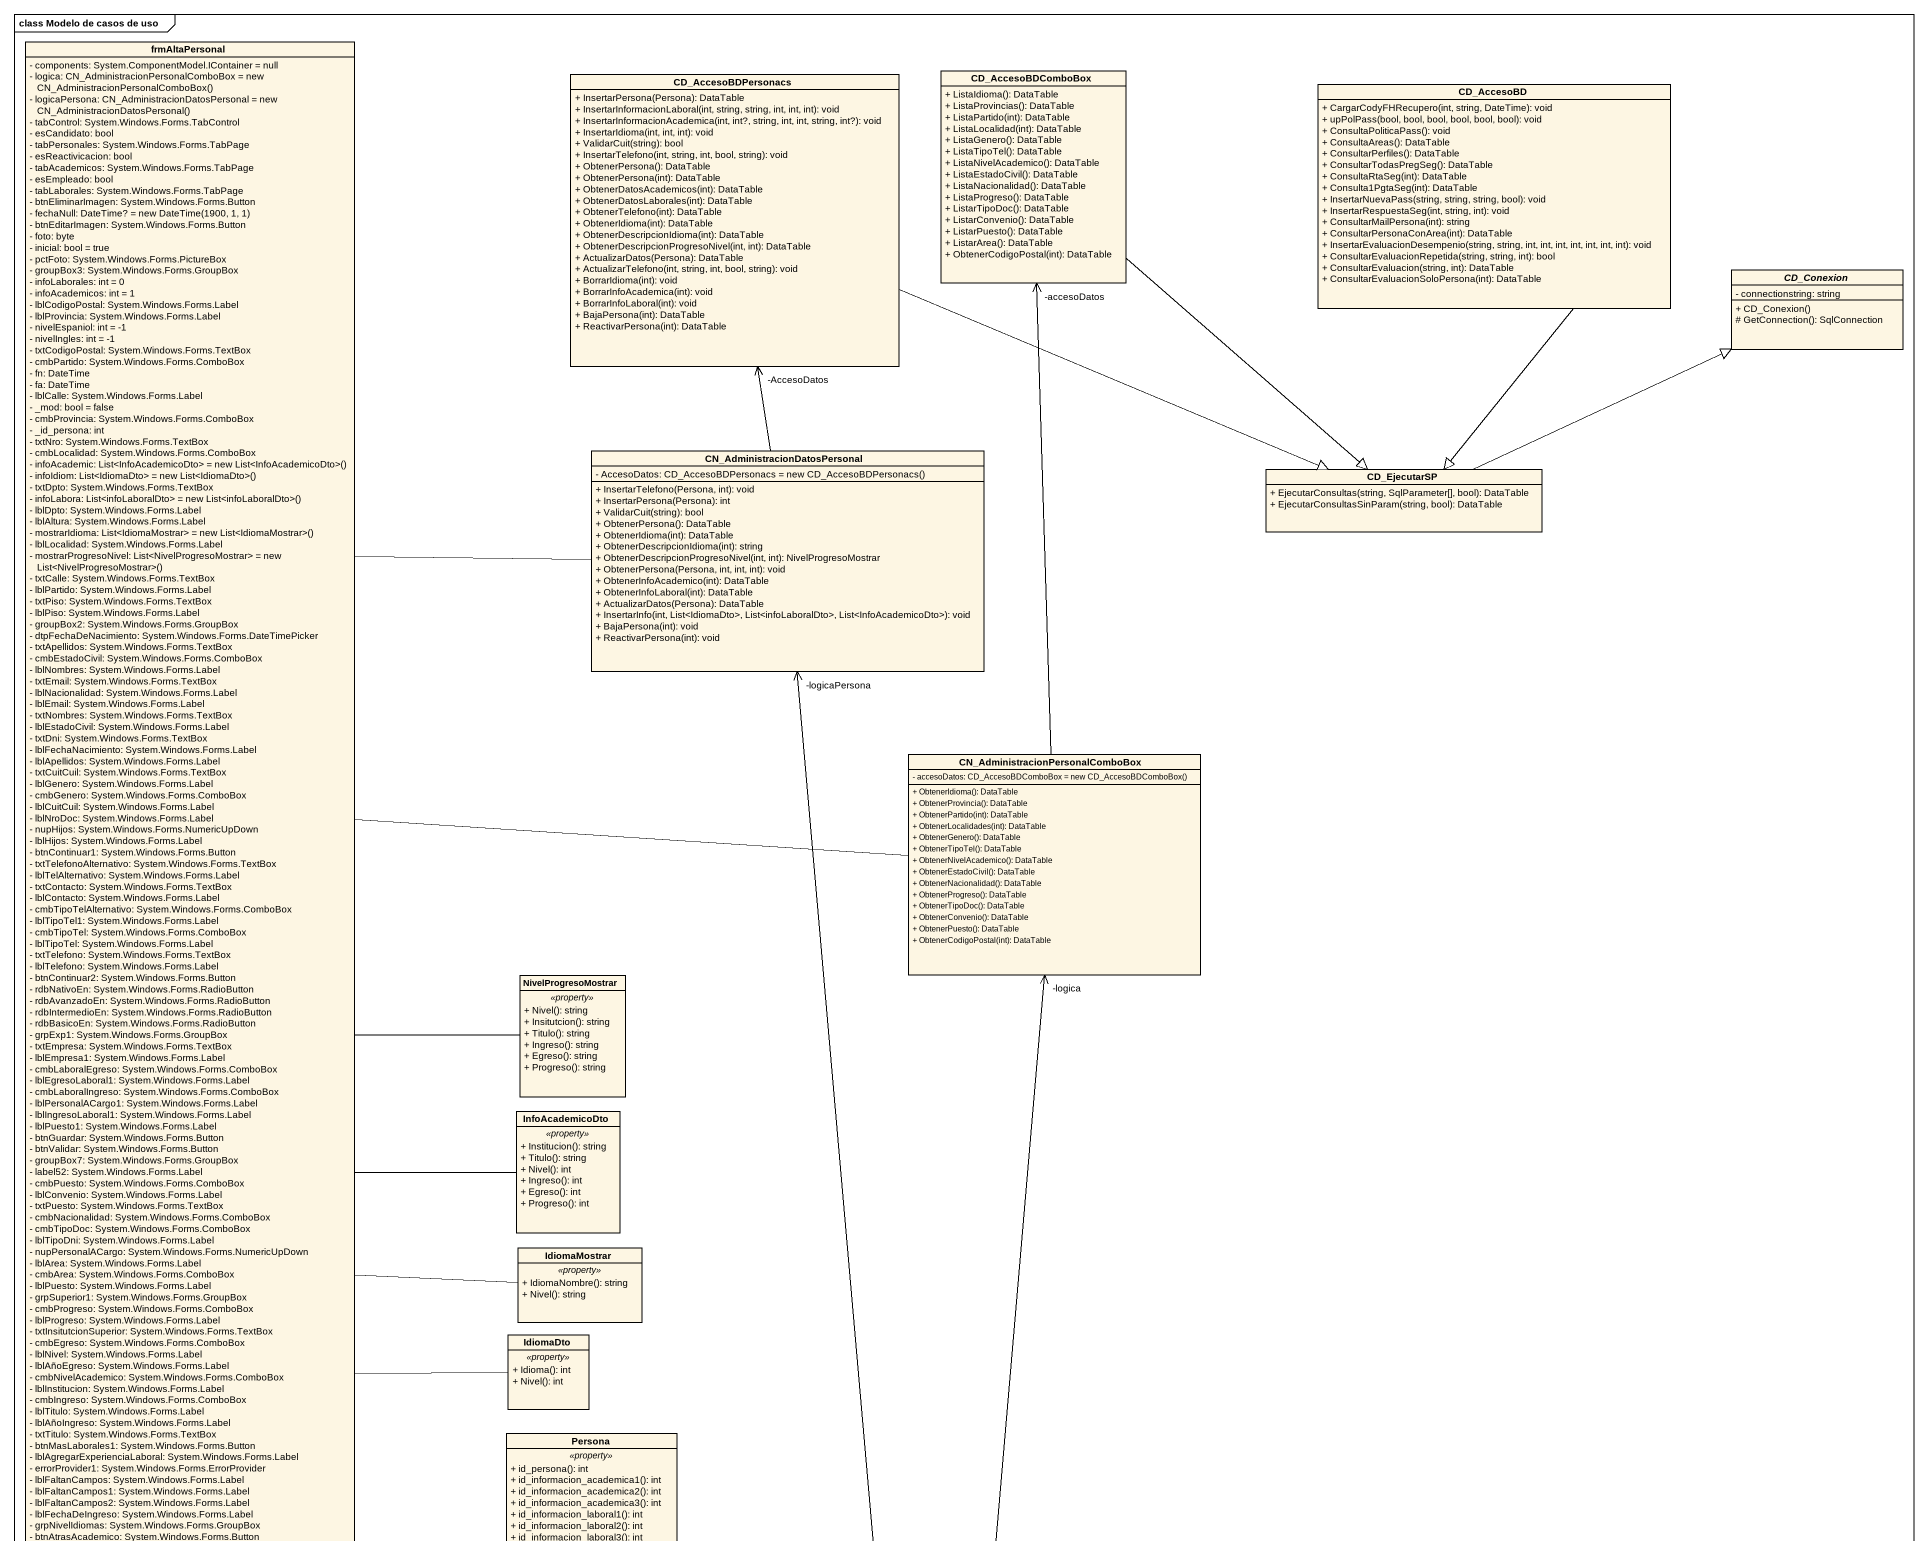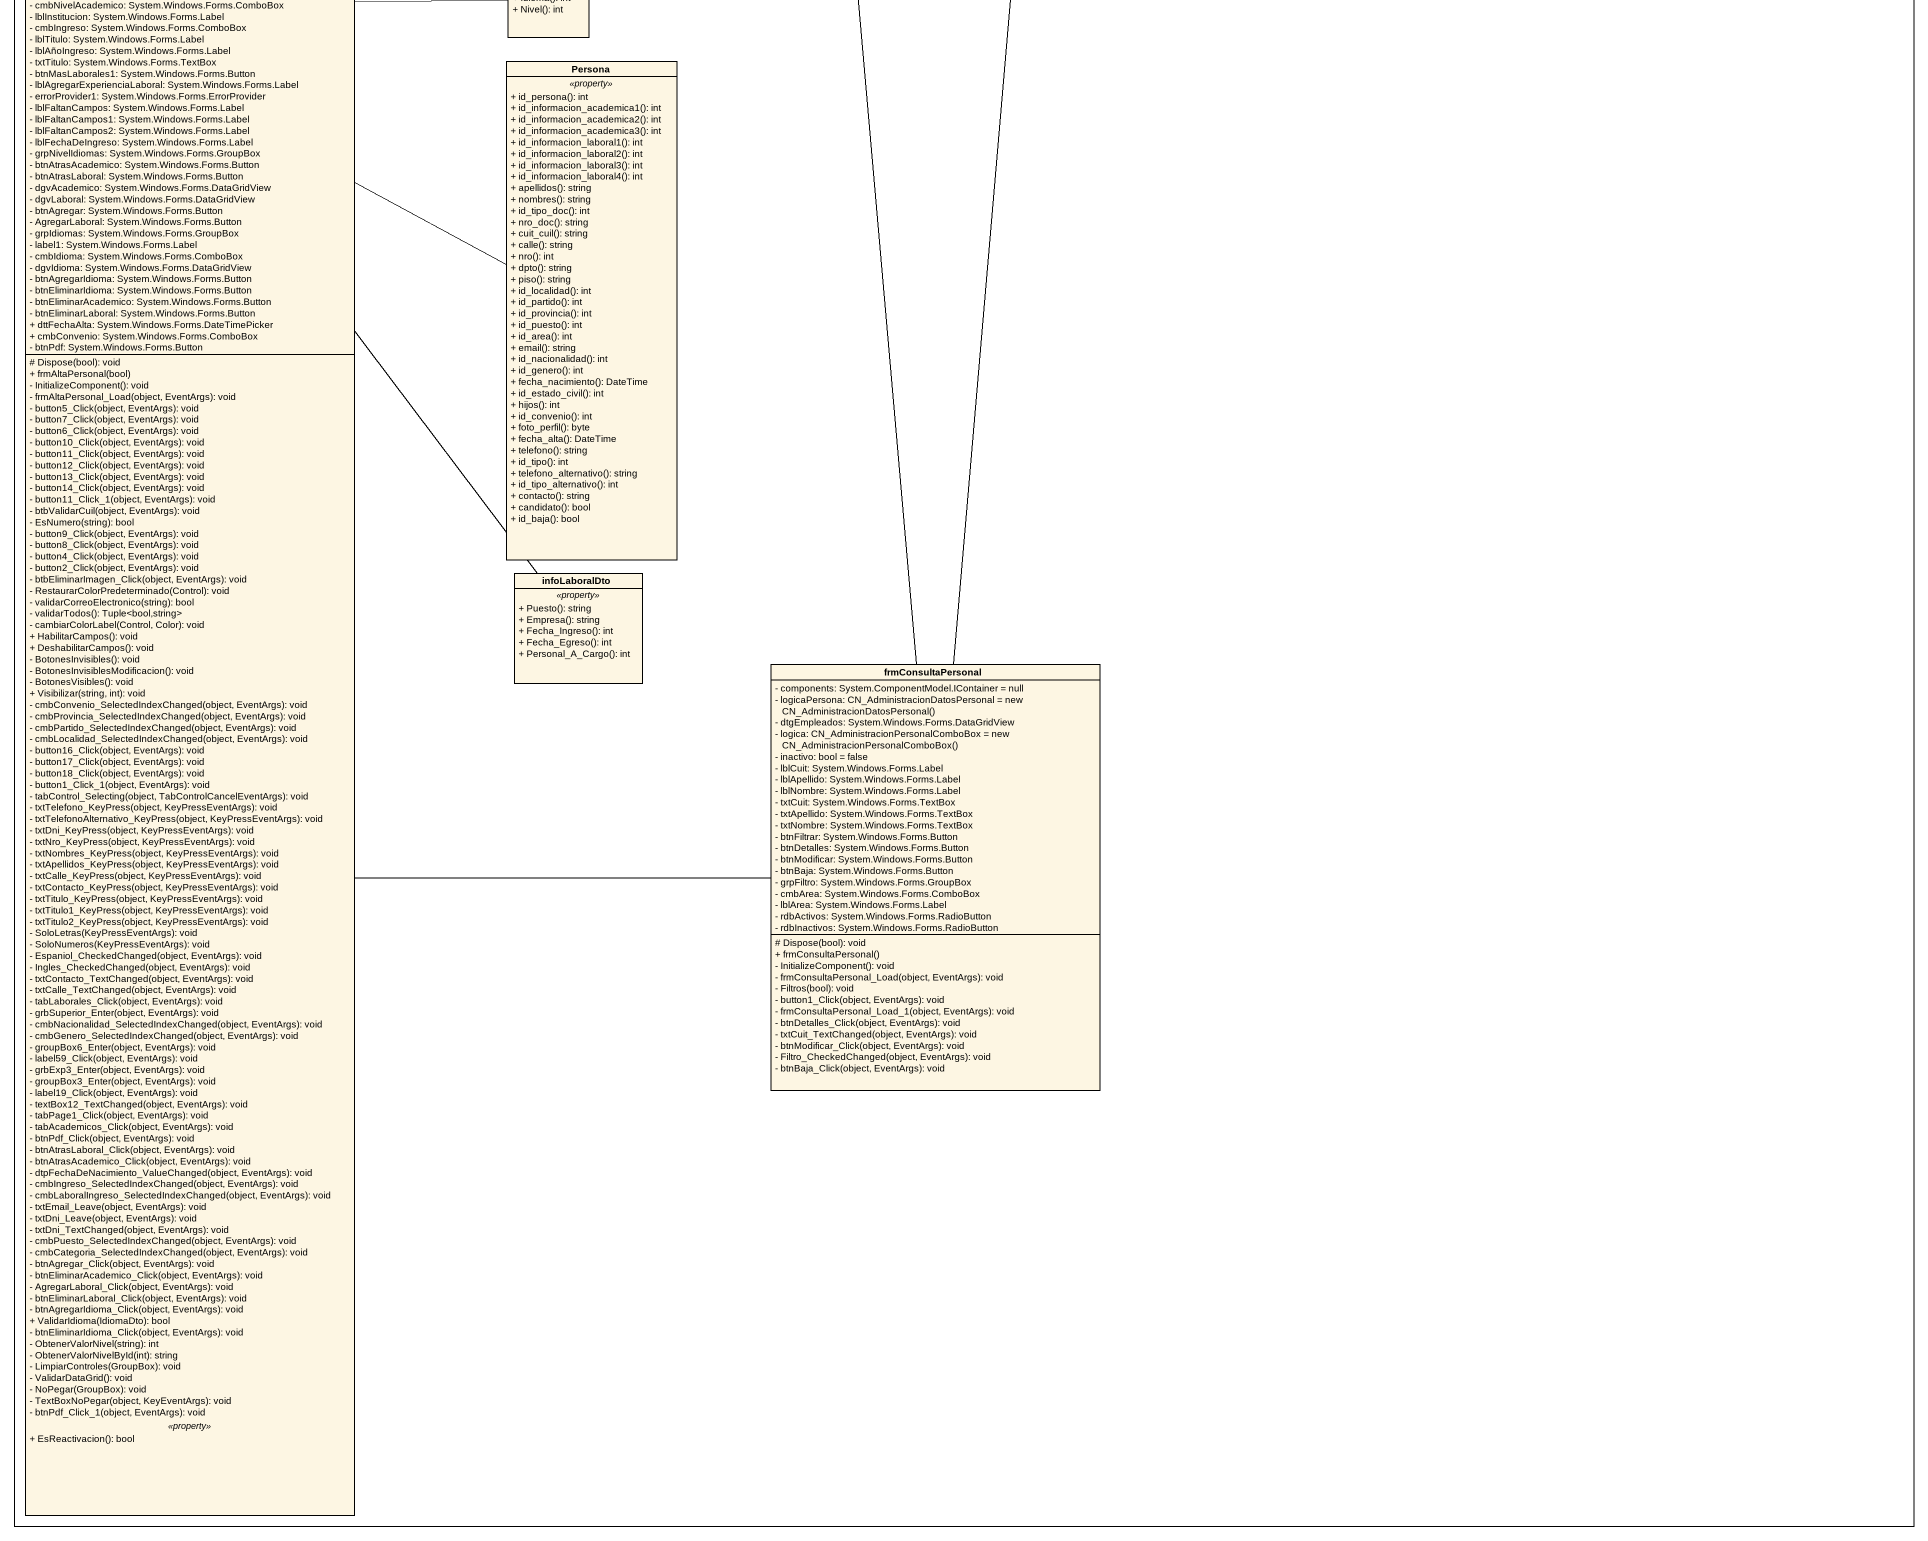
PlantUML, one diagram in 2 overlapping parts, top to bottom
@startuml
mainframe class Modelo de casos de uso
hide circle
hide empty members
skinparam classAttributeIconSize 0
class frmAltaPersonal {
  - components: System.ComponentModel.IContainer = null
  {field} - logica: CN_AdministracionPersonalComboBox = new CN_AdministracionPersonalComboBox()
  {field} - logicaPersona: CN_AdministracionDatosPersonal = new CN_AdministracionDatosPersonal()
  - tabControl: System.Windows.Forms.TabControl
  - esCandidato: bool
  - tabPersonales: System.Windows.Forms.TabPage
  - esReactivicacion: bool
  - tabAcademicos: System.Windows.Forms.TabPage
  - esEmpleado: bool
  - tabLaborales: System.Windows.Forms.TabPage
  - btnEliminarImagen: System.Windows.Forms.Button
  {field} - fechaNull: DateTime? = new DateTime(1900, 1, 1)
  - btnEditarImagen: System.Windows.Forms.Button
  - foto: byte
  - inicial: bool = true
  - pctFoto: System.Windows.Forms.PictureBox
  - groupBox3: System.Windows.Forms.GroupBox
  - infoLaborales: int = 0
  - infoAcademicos: int = 1
  - lblCodigoPostal: System.Windows.Forms.Label
  - lblProvincia: System.Windows.Forms.Label
  - nivelEspaniol: int = -1
  - nivelIngles: int = -1
  - txtCodigoPostal: System.Windows.Forms.TextBox
  - cmbPartido: System.Windows.Forms.ComboBox
  - fn: DateTime
  - fa: DateTime
  - lblCalle: System.Windows.Forms.Label
  - _mod: bool = false
  - cmbProvincia: System.Windows.Forms.ComboBox
  - _id_persona: int
  - txtNro: System.Windows.Forms.TextBox
  - cmbLocalidad: System.Windows.Forms.ComboBox
  {field} - infoAcademic: List<InfoAcademicoDto> = new List<InfoAcademicoDto>()
  {field} - infoIdiom: List<IdiomaDto> = new List<IdiomaDto>()
  - txtDpto: System.Windows.Forms.TextBox
  {field} - infoLabora: List<infoLaboralDto> = new List<infoLaboralDto>()
  - lblDpto: System.Windows.Forms.Label
  - lblAltura: System.Windows.Forms.Label
  {field} - mostrarIdioma: List<IdiomaMostrar> = new List<IdiomaMostrar>()
  - lblLocalidad: System.Windows.Forms.Label
  {field} - mostrarProgresoNivel: List<NivelProgresoMostrar> = new List<NivelProgresoMostrar>()
  - txtCalle: System.Windows.Forms.TextBox
  - lblPartido: System.Windows.Forms.Label
  - txtPiso: System.Windows.Forms.TextBox
  - lblPiso: System.Windows.Forms.Label
  - groupBox2: System.Windows.Forms.GroupBox
  - dtpFechaDeNacimiento: System.Windows.Forms.DateTimePicker
  - txtApellidos: System.Windows.Forms.TextBox
  - cmbEstadoCivil: System.Windows.Forms.ComboBox
  - lblNombres: System.Windows.Forms.Label
  - txtEmail: System.Windows.Forms.TextBox
  - lblNacionalidad: System.Windows.Forms.Label
  - lblEmail: System.Windows.Forms.Label
  - txtNombres: System.Windows.Forms.TextBox
  - lblEstadoCivil: System.Windows.Forms.Label
  - txtDni: System.Windows.Forms.TextBox
  - lblFechaNacimiento: System.Windows.Forms.Label
  - lblApellidos: System.Windows.Forms.Label
  - txtCuitCuil: System.Windows.Forms.TextBox
  - lblGenero: System.Windows.Forms.Label
  - cmbGenero: System.Windows.Forms.ComboBox
  - lblCuitCuil: System.Windows.Forms.Label
  - lblNroDoc: System.Windows.Forms.Label
  - nupHijos: System.Windows.Forms.NumericUpDown
  - lblHijos: System.Windows.Forms.Label
  - btnContinuar1: System.Windows.Forms.Button
  - txtTelefonoAlternativo: System.Windows.Forms.TextBox
  - lblTelAlternativo: System.Windows.Forms.Label
  - txtContacto: System.Windows.Forms.TextBox
  - lblContacto: System.Windows.Forms.Label
  - cmbTipoTelAlternativo: System.Windows.Forms.ComboBox
  - lblTipoTel1: System.Windows.Forms.Label
  - cmbTipoTel: System.Windows.Forms.ComboBox
  - lblTipoTel: System.Windows.Forms.Label
  - txtTelefono: System.Windows.Forms.TextBox
  - lblTelefono: System.Windows.Forms.Label
  - btnContinuar2: System.Windows.Forms.Button
  - rdbNativoEn: System.Windows.Forms.RadioButton
  - rdbAvanzadoEn: System.Windows.Forms.RadioButton
  - rdbIntermedioEn: System.Windows.Forms.RadioButton
  - rdbBasicoEn: System.Windows.Forms.RadioButton
  - grpExp1: System.Windows.Forms.GroupBox
  - txtEmpresa: System.Windows.Forms.TextBox
  - lblEmpresa1: System.Windows.Forms.Label
  - cmbLaboralEgreso: System.Windows.Forms.ComboBox
  - lblEgresoLaboral1: System.Windows.Forms.Label
  - cmbLaboralIngreso: System.Windows.Forms.ComboBox
  - lblPersonalACargo1: System.Windows.Forms.Label
  - lblIngresoLaboral1: System.Windows.Forms.Label
  - lblPuesto1: System.Windows.Forms.Label
  - btnGuardar: System.Windows.Forms.Button
  - btnValidar: System.Windows.Forms.Button
  - groupBox7: System.Windows.Forms.GroupBox
  - label52: System.Windows.Forms.Label
  - cmbPuesto: System.Windows.Forms.ComboBox
  - lblConvenio: System.Windows.Forms.Label
  - txtPuesto: System.Windows.Forms.TextBox
  - cmbNacionalidad: System.Windows.Forms.ComboBox
  - cmbTipoDoc: System.Windows.Forms.ComboBox
  - lblTipoDni: System.Windows.Forms.Label
  - nupPersonalACargo: System.Windows.Forms.NumericUpDown
  - lblArea: System.Windows.Forms.Label
  - cmbArea: System.Windows.Forms.ComboBox
  - lblPuesto: System.Windows.Forms.Label
  - grpSuperior1: System.Windows.Forms.GroupBox
  - cmbProgreso: System.Windows.Forms.ComboBox
  - lblProgreso: System.Windows.Forms.Label
  - txtInsitutcionSuperior: System.Windows.Forms.TextBox
  - cmbEgreso: System.Windows.Forms.ComboBox
  - lblNivel: System.Windows.Forms.Label
  - lblAñoEgreso: System.Windows.Forms.Label
  - cmbNivelAcademico: System.Windows.Forms.ComboBox
  - lblInstitucion: System.Windows.Forms.Label
  - cmbIngreso: System.Windows.Forms.ComboBox
  - lblTitulo: System.Windows.Forms.Label
  - lblAñoIngreso: System.Windows.Forms.Label
  - txtTitulo: System.Windows.Forms.TextBox
  - btnMasLaborales1: System.Windows.Forms.Button
  - lblAgregarExperienciaLaboral: System.Windows.Forms.Label
  - errorProvider1: System.Windows.Forms.ErrorProvider
  - lblFaltanCampos: System.Windows.Forms.Label
  - lblFaltanCampos1: System.Windows.Forms.Label
  - lblFaltanCampos2: System.Windows.Forms.Label
  - lblFechaDeIngreso: System.Windows.Forms.Label
  - grpNivelIdiomas: System.Windows.Forms.GroupBox
  - btnAtrasAcademico: System.Windows.Forms.Button
  - btnAtrasLaboral: System.Windows.Forms.Button
  - dgvAcademico: System.Windows.Forms.DataGridView
  - dgvLaboral: System.Windows.Forms.DataGridView
  - btnAgregar: System.Windows.Forms.Button
  - AgregarLaboral: System.Windows.Forms.Button
  - grpIdiomas: System.Windows.Forms.GroupBox
  - label1: System.Windows.Forms.Label
  - cmbIdioma: System.Windows.Forms.ComboBox
  - dgvIdioma: System.Windows.Forms.DataGridView
  - btnAgregarIdioma: System.Windows.Forms.Button
  - btnEliminarIdioma: System.Windows.Forms.Button
  - btnEliminarAcademico: System.Windows.Forms.Button
  - btnEliminarLaboral: System.Windows.Forms.Button
  + dttFechaAlta: System.Windows.Forms.DateTimePicker
  + cmbConvenio: System.Windows.Forms.ComboBox
  - btnPdf: System.Windows.Forms.Button
  --
  # Dispose(bool): void
  + frmAltaPersonal(bool)
  - InitializeComponent(): void
  - frmAltaPersonal_Load(object, EventArgs): void
  - button5_Click(object, EventArgs): void
  - button7_Click(object, EventArgs): void
  - button6_Click(object, EventArgs): void
  - button10_Click(object, EventArgs): void
  - button11_Click(object, EventArgs): void
  - button12_Click(object, EventArgs): void
  - button13_Click(object, EventArgs): void
  - button14_Click(object, EventArgs): void
  - button11_Click_1(object, EventArgs): void
  - btbValidarCuil(object, EventArgs): void
  - EsNumero(string): bool
  - button9_Click(object, EventArgs): void
  - button8_Click(object, EventArgs): void
  - button4_Click(object, EventArgs): void
  - button2_Click(object, EventArgs): void
  - btbEliminarImagen_Click(object, EventArgs): void
  - RestaurarColorPredeterminado(Control): void
  - validarCorreoElectronico(string): bool
  - validarTodos(): Tuple<bool,string>
  - cambiarColorLabel(Control, Color): void
  + HabilitarCampos(): void
  + DeshabilitarCampos(): void
  - BotonesInvisibles(): void
  - BotonesInvisiblesModificacion(): void
  - BotonesVisibles(): void
  + Visibilizar(string, int): void
  - cmbConvenio_SelectedIndexChanged(object, EventArgs): void
  - cmbProvincia_SelectedIndexChanged(object, EventArgs): void
  - cmbPartido_SelectedIndexChanged(object, EventArgs): void
  - cmbLocalidad_SelectedIndexChanged(object, EventArgs): void
  - button16_Click(object, EventArgs): void
  - button17_Click(object, EventArgs): void
  - button18_Click(object, EventArgs): void
  - button1_Click_1(object, EventArgs): void
  - tabControl_Selecting(object, TabControlCancelEventArgs): void
  - txtTelefono_KeyPress(object, KeyPressEventArgs): void
  - txtTelefonoAlternativo_KeyPress(object, KeyPressEventArgs): void
  - txtDni_KeyPress(object, KeyPressEventArgs): void
  - txtNro_KeyPress(object, KeyPressEventArgs): void
  - txtNombres_KeyPress(object, KeyPressEventArgs): void
  - txtApellidos_KeyPress(object, KeyPressEventArgs): void
  - txtCalle_KeyPress(object, KeyPressEventArgs): void
  - txtContacto_KeyPress(object, KeyPressEventArgs): void
  - txtTitulo_KeyPress(object, KeyPressEventArgs): void
  - txtTitulo1_KeyPress(object, KeyPressEventArgs): void
  - txtTitulo2_KeyPress(object, KeyPressEventArgs): void
  - SoloLetras(KeyPressEventArgs): void
  - SoloNumeros(KeyPressEventArgs): void
  - Espaniol_CheckedChanged(object, EventArgs): void
  - Ingles_CheckedChanged(object, EventArgs): void
  - txtContacto_TextChanged(object, EventArgs): void
  - txtCalle_TextChanged(object, EventArgs): void
  - tabLaborales_Click(object, EventArgs): void
  - grbSuperior_Enter(object, EventArgs): void
  - cmbNacionalidad_SelectedIndexChanged(object, EventArgs): void
  - cmbGenero_SelectedIndexChanged(object, EventArgs): void
  - groupBox6_Enter(object, EventArgs): void
  - label59_Click(object, EventArgs): void
  - grbExp3_Enter(object, EventArgs): void
  - groupBox3_Enter(object, EventArgs): void
  - label19_Click(object, EventArgs): void
  - textBox12_TextChanged(object, EventArgs): void
  - tabPage1_Click(object, EventArgs): void
  - tabAcademicos_Click(object, EventArgs): void
  - btnPdf_Click(object, EventArgs): void
  - btnAtrasLaboral_Click(object, EventArgs): void
  - btnAtrasAcademico_Click(object, EventArgs): void
  - dtpFechaDeNacimiento_ValueChanged(object, EventArgs): void
  - cmbIngreso_SelectedIndexChanged(object, EventArgs): void
  - cmbLaboralIngreso_SelectedIndexChanged(object, EventArgs): void
  - txtEmail_Leave(object, EventArgs): void
  - txtDni_Leave(object, EventArgs): void
  - txtDni_TextChanged(object, EventArgs): void
  - cmbPuesto_SelectedIndexChanged(object, EventArgs): void
  - cmbCategoria_SelectedIndexChanged(object, EventArgs): void
  - btnAgregar_Click(object, EventArgs): void
  - btnEliminarAcademico_Click(object, EventArgs): void
  - AgregarLaboral_Click(object, EventArgs): void
  - btnEliminarLaboral_Click(object, EventArgs): void
  - btnAgregarIdioma_Click(object, EventArgs): void
  + ValidarIdioma(IdiomaDto): bool
  - btnEliminarIdioma_Click(object, EventArgs): void
  - ObtenerValorNivel(string): int
  - ObtenerValorNivelById(int): string
  - LimpiarControles(GroupBox): void
  - ValidarDataGrid(): void
  - NoPegar(GroupBox): void
  - TextBoxNoPegar(object, KeyEventArgs): void
  - btnPdf_Click_1(object, EventArgs): void
  .. <<property>> ..
  + EsReactivacion(): bool
}
class CD_AccesoBDPersonacs {
  + InsertarPersona(Persona): DataTable
  + InsertarInformacionLaboral(int, string, string, int, int, int): void
  + InsertarInformacionAcademica(int, int?, string, int, int, string, int?): void
  + InsertarIdioma(int, int, int): void
  + ValidarCuit(string): bool
  + InsertarTelefono(int, string, int, bool, string): void
  + ObtenerPersona(): DataTable
  + ObtenerPersona(int): DataTable
  + ObtenerDatosAcademicos(int): DataTable
  + ObtenerDatosLaborales(int): DataTable
  + ObtenerTelefono(int): DataTable
  + ObtenerIdioma(int): DataTable
  + ObtenerDescripcionIdioma(int): DataTable
  + ObtenerDescripcionProgresoNivel(int, int): DataTable
  + ActualizarDatos(Persona): DataTable
  + ActualizarTelefono(int, string, int, bool, string): void
  + BorrarIdioma(int): void
  + BorrarInfoAcademica(int): void
  + BorrarInfoLaboral(int): void
  + BajaPersona(int): DataTable
  + ReactivarPersona(int): DataTable
}
class CD_AccesoBDComboBox {
  + ListaIdioma(): DataTable
  + ListaProvincias(): DataTable
  + ListaPartido(int): DataTable
  + ListaLocalidad(int): DataTable
  + ListaGenero(): DataTable
  + ListaTipoTel(): DataTable
  + ListaNivelAcademico(): DataTable
  + ListaEstadoCivil(): DataTable
  + ListaNacionalidad(): DataTable
  + ListaProgreso(): DataTable
  + ListarTipoDoc(): DataTable
  + ListarConvenio(): DataTable
  + ListarPuesto(): DataTable
  + ListarArea(): DataTable
  + ObtenerCodigoPostal(int): DataTable
}
class CD_AccesoBD {
  + CargarCodyFHRecupero(int, string, DateTime): void
  + upPolPass(bool, bool, bool, bool, bool, bool): void
  + ConsultaPoliticaPass(): void
  + ConsultaAreas(): DataTable
  + ConsultarPerfiles(): DataTable
  + ConsultarTodasPregSeg(): DataTable
  + ConsultaRtaSeg(int): DataTable
  + Consulta1PgtaSeg(int): DataTable
  + InsertarNuevaPass(string, string, string, bool): void
  + InsertarRespuestaSeg(int, string, int): void
  + ConsultarMailPersona(int): string
  + ConsultarPersonaConArea(int): DataTable
  + InsertarEvaluacionDesempenio(string, string, int, int, int, int, int, int, int): void
  + ConsultarEvaluacionRepetida(string, string, int): bool
  + ConsultarEvaluacion(string, int): DataTable
  + ConsultarEvaluacionSoloPersona(int): DataTable
}
abstract class CD_Conexion {
  - connectionstring: string
  + CD_Conexion()
  # GetConnection(): SqlConnection
}
class "CN_AdministracionDatosPersonal" as CN_AdministracionDatosPerson {
  {field} - AccesoDatos: CD_AccesoBDPersonacs = new CD_AccesoBDPersonacs()
  + InsertarTelefono(Persona, int): void
  + InsertarPersona(Persona): int
  + ValidarCuit(string): bool
  + ObtenerPersona(): DataTable
  + ObtenerIdioma(int): DataTable
  + ObtenerDescripcionIdioma(int): string
  + ObtenerDescripcionProgresoNivel(int, int): NivelProgresoMostrar
  + ObtenerPersona(Persona, int, int, int): void
  + ObtenerInfoAcademico(int): DataTable
  + ObtenerInfoLaboral(int): DataTable
  + ActualizarDatos(Persona): DataTable
  + InsertarInfo(int, List<IdiomaDto>, List<infoLaboralDto>, List<InfoAcademicoDto>): void
  + BajaPersona(int): void
  + ReactivarPersona(int): void
}
class CD_EjecutarSP {
  + EjecutarConsultas(string, SqlParameter[], bool): DataTable
  + EjecutarConsultasSinParam(string, bool): DataTable
}
class "CN_AdministracionPersonalComboBox" as CN_AdministracionPersonalCom {
  {field} - accesoDatos: CD_AccesoBDComboBox = new CD_AccesoBDComboBox()
  + ObtenerIdioma(): DataTable
  + ObtenerProvincia(): DataTable
  + ObtenerPartido(int): DataTable
  + ObtenerLocalidades(int): DataTable
  + ObtenerGenero(): DataTable
  + ObtenerTipoTel(): DataTable
  + ObtenerNivelAcademico(): DataTable
  + ObtenerEstadoCivil(): DataTable
  + ObtenerNacionalidad(): DataTable
  + ObtenerProgreso(): DataTable
  + ObtenerTipoDoc(): DataTable
  + ObtenerConvenio(): DataTable
  + ObtenerPuesto(): DataTable
  + ObtenerCodigoPostal(int): DataTable
}
class NivelProgresoMostrar {
  .. <<property>> ..
  + Nivel(): string
  + Insitutcion(): string
  + Titulo(): string
  + Ingreso(): string
  + Egreso(): string
  + Progreso(): string
}
class InfoAcademicoDto {
  .. <<property>> ..
  + Institucion(): string
  + Titulo(): string
  + Nivel(): int
  + Ingreso(): int
  + Egreso(): int
  + Progreso(): int
}
class IdiomaMostrar {
  .. <<property>> ..
  + IdiomaNombre(): string
  + Nivel(): string
}
class IdiomaDto {
  .. <<property>> ..
  + Idioma(): int
  + Nivel(): int
}
class Persona {
  .. <<property>> ..
  + id_persona(): int
  + id_informacion_academica1(): int
  + id_informacion_academica2(): int
  + id_informacion_academica3(): int
  + id_informacion_laboral1(): int
  + id_informacion_laboral2(): int
  + id_informacion_laboral3(): int
  + id_informacion_laboral4(): int
  + apellidos(): string
  + nombres(): string
  + id_tipo_doc(): int
  + nro_doc(): string
  + cuit_cuil(): string
  + calle(): string
  + nro(): int
  + dpto(): string
  + piso(): string
  + id_localidad(): int
  + id_partido(): int
  + id_provincia(): int
  + id_puesto(): int
  + id_area(): int
  + email(): string
  + id_nacionalidad(): int
  + id_genero(): int
  + fecha_nacimiento(): DateTime
  + id_estado_civil(): int
  + hijos(): int
  + id_convenio(): int
  + foto_perfil(): byte
  + fecha_alta(): DateTime
  + telefono(): string
  + id_tipo(): int
  + telefono_alternativo(): string
  + id_tipo_alternativo(): int
  + contacto(): string
  + candidato(): bool
  + id_baja(): bool
}
class infoLaboralDto {
  .. <<property>> ..
  + Puesto(): string
  + Empresa(): string
  + Fecha_Ingreso(): int
  + Fecha_Egreso(): int
  + Personal_A_Cargo(): int
}
class frmConsultaPersonal {
  - components: System.ComponentModel.IContainer = null
  {field} - logicaPersona: CN_AdministracionDatosPersonal = new CN_AdministracionDatosPersonal()
  - dtgEmpleados: System.Windows.Forms.DataGridView
  {field} - logica: CN_AdministracionPersonalComboBox = new CN_AdministracionPersonalComboBox()
  - inactivo: bool = false
  - lblCuit: System.Windows.Forms.Label
  - lblApellido: System.Windows.Forms.Label
  - lblNombre: System.Windows.Forms.Label
  - txtCuit: System.Windows.Forms.TextBox
  - txtApellido: System.Windows.Forms.TextBox
  - txtNombre: System.Windows.Forms.TextBox
  - btnFiltrar: System.Windows.Forms.Button
  - btnDetalles: System.Windows.Forms.Button
  - btnModificar: System.Windows.Forms.Button
  - btnBaja: System.Windows.Forms.Button
  - grpFiltro: System.Windows.Forms.GroupBox
  - cmbArea: System.Windows.Forms.ComboBox
  - lblArea: System.Windows.Forms.Label
  - rdbActivos: System.Windows.Forms.RadioButton
  - rdbInactivos: System.Windows.Forms.RadioButton
  # Dispose(bool): void
  + frmConsultaPersonal()
  - InitializeComponent(): void
  - frmConsultaPersonal_Load(object, EventArgs): void
  - Filtros(bool): void
  - button1_Click(object, EventArgs): void
  - frmConsultaPersonal_Load_1(object, EventArgs): void
  - btnDetalles_Click(object, EventArgs): void
  - txtCuit_TextChanged(object, EventArgs): void
  - btnModificar_Click(object, EventArgs): void
  - Filtro_CheckedChanged(object, EventArgs): void
  - btnBaja_Click(object, EventArgs): void
}
frmAltaPersonal -up- CN_AdministracionDatosPerson
frmAltaPersonal -up- CN_AdministracionPersonalCom
frmAltaPersonal -up- NivelProgresoMostrar
frmAltaPersonal -up- InfoAcademicoDto
frmAltaPersonal -right- IdiomaMostrar
frmAltaPersonal -right- IdiomaDto
frmAltaPersonal -right- Persona
frmAltaPersonal -- infoLaboralDto
frmAltaPersonal -- frmConsultaPersonal
CD_AccesoBDPersonacs -right-|> CD_EjecutarSP
CD_AccesoBDComboBox --|> CD_EjecutarSP
CD_AccesoBD --|> CD_EjecutarSP
CN_AdministracionDatosPerson -up-> "-AccesoDatos" CD_AccesoBDPersonacs
CD_EjecutarSP -right-|> CD_Conexion
CN_AdministracionPersonalCom -up-> "-accesoDatos" CD_AccesoBDComboBox
frmConsultaPersonal -up-> "-logicaPersona" CN_AdministracionDatosPerson
frmConsultaPersonal -up-> "-logica" CN_AdministracionPersonalCom
@enduml
